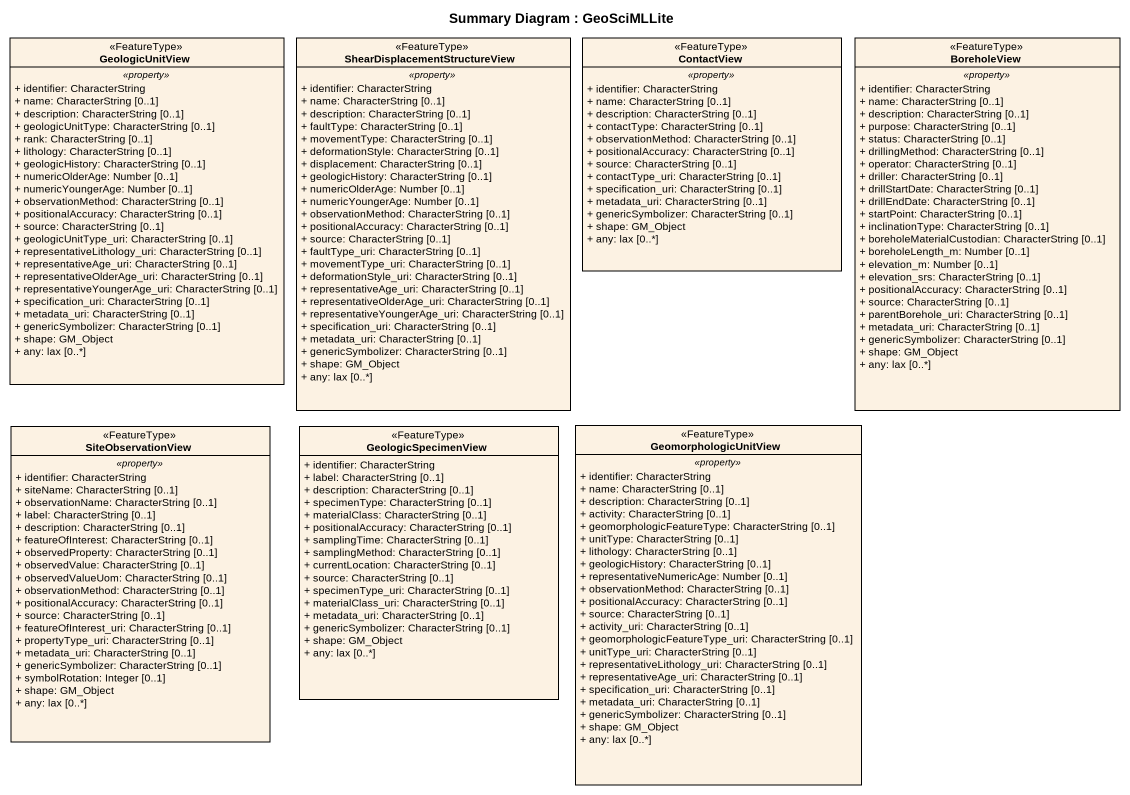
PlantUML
@startuml
title Summary Diagram : GeoSciMLLite
hide circle
hide empty members
skinparam classAttributeIconSize 0
class GeologicUnitView <<FeatureType>> #FCF2E3 {
  .. <<property>> ..
  + identifier: CharacterString
  + name: CharacterString [0..1]
  + description: CharacterString [0..1]
  + geologicUnitType: CharacterString [0..1]
  + rank: CharacterString [0..1]
  + lithology: CharacterString [0..1]
  + geologicHistory: CharacterString [0..1]
  + numericOlderAge: Number [0..1]
  + numericYoungerAge: Number [0..1]
  + observationMethod: CharacterString [0..1]
  + positionalAccuracy: CharacterString [0..1]
  + source: CharacterString [0..1]
  + geologicUnitType_uri: CharacterString [0..1]
  + representativeLithology_uri: CharacterString [0..1]
  + representativeAge_uri: CharacterString [0..1]
  + representativeOlderAge_uri: CharacterString [0..1]
  + representativeYoungerAge_uri: CharacterString [0..1]
  + specification_uri: CharacterString [0..1]
  + metadata_uri: CharacterString [0..1]
  + genericSymbolizer: CharacterString [0..1]
  + shape: GM_Object
  + any: lax [0..*]
}
class "ShearDisplacementStructureView" as ShearDisplacementStructureVi <<FeatureType>> #FCF2E3 {
  .. <<property>> ..
  + identifier: CharacterString
  + name: CharacterString [0..1]
  + description: CharacterString [0..1]
  + faultType: CharacterString [0..1]
  + movementType: CharacterString [0..1]
  + deformationStyle: CharacterString [0..1]
  + displacement: CharacterString [0..1]
  + geologicHistory: CharacterString [0..1]
  + numericOlderAge: Number [0..1]
  + numericYoungerAge: Number [0..1]
  + observationMethod: CharacterString [0..1]
  + positionalAccuracy: CharacterString [0..1]
  + source: CharacterString [0..1]
  + faultType_uri: CharacterString [0..1]
  + movementType_uri: CharacterString [0..1]
  + deformationStyle_uri: CharacterString [0..1]
  + representativeAge_uri: CharacterString [0..1]
  + representativeOlderAge_uri: CharacterString [0..1]
  + representativeYoungerAge_uri: CharacterString [0..1]
  + specification_uri: CharacterString [0..1]
  + metadata_uri: CharacterString [0..1]
  + genericSymbolizer: CharacterString [0..1]
  + shape: GM_Object
  + any: lax [0..*]
}
class ContactView <<FeatureType>> #FCF2E3 {
  .. <<property>> ..
  + identifier: CharacterString
  + name: CharacterString [0..1]
  + description: CharacterString [0..1]
  + contactType: CharacterString [0..1]
  + observationMethod: CharacterString [0..1]
  + positionalAccuracy: CharacterString [0..1]
  + source: CharacterString [0..1]
  + contactType_uri: CharacterString [0..1]
  + specification_uri: CharacterString [0..1]
  + metadata_uri: CharacterString [0..1]
  + genericSymbolizer: CharacterString [0..1]
  + shape: GM_Object
  + any: lax [0..*]
}
class BoreholeView <<FeatureType>> #FCF2E3 {
  .. <<property>> ..
  + identifier: CharacterString
  + name: CharacterString [0..1]
  + description: CharacterString [0..1]
  + purpose: CharacterString [0..1]
  + status: CharacterString [0..1]
  + drillingMethod: CharacterString [0..1]
  + operator: CharacterString [0..1]
  + driller: CharacterString [0..1]
  + drillStartDate: CharacterString [0..1]
  + drillEndDate: CharacterString [0..1]
  + startPoint: CharacterString [0..1]
  + inclinationType: CharacterString [0..1]
  + boreholeMaterialCustodian: CharacterString [0..1]
  + boreholeLength_m: Number [0..1]
  + elevation_m: Number [0..1]
  + elevation_srs: CharacterString [0..1]
  + positionalAccuracy: CharacterString [0..1]
  + source: CharacterString [0..1]
  + parentBorehole_uri: CharacterString [0..1]
  + metadata_uri: CharacterString [0..1]
  + genericSymbolizer: CharacterString [0..1]
  + shape: GM_Object
  + any: lax [0..*]
}
class SiteObservationView <<FeatureType>> #FCF2E3 {
  .. <<property>> ..
  + identifier: CharacterString
  + siteName: CharacterString [0..1]
  + observationName: CharacterString [0..1]
  + label: CharacterString [0..1]
  + description: CharacterString [0..1]
  + featureOfInterest: CharacterString [0..1]
  + observedProperty: CharacterString [0..1]
  + observedValue: CharacterString [0..1]
  + observedValueUom: CharacterString [0..1]
  + observationMethod: CharacterString [0..1]
  + positionalAccuracy: CharacterString [0..1]
  + source: CharacterString [0..1]
  + featureOfInterest_uri: CharacterString [0..1]
  + propertyType_uri: CharacterString [0..1]
  + metadata_uri: CharacterString [0..1]
  + genericSymbolizer: CharacterString [0..1]
  + symbolRotation: Integer [0..1]
  + shape: GM_Object
  + any: lax [0..*]
}
class GeologicSpecimenView <<FeatureType>> #FCF2E3 {
  + identifier: CharacterString
  + label: CharacterString [0..1]
  + description: CharacterString [0..1]
  + specimenType: CharacterString [0..1]
  + materialClass: CharacterString [0..1]
  + positionalAccuracy: CharacterString [0..1]
  + samplingTime: CharacterString [0..1]
  + samplingMethod: CharacterString [0..1]
  + currentLocation: CharacterString [0..1]
  + source: CharacterString [0..1]
  + specimenType_uri: CharacterString [0..1]
  + materialClass_uri: CharacterString [0..1]
  + metadata_uri: CharacterString [0..1]
  + genericSymbolizer: CharacterString [0..1]
  + shape: GM_Object
  + any: lax [0..*]
}
class GeomorphologicUnitView <<FeatureType>> #FCF2E3 {
  .. <<property>> ..
  + identifier: CharacterString
  + name: CharacterString [0..1]
  + description: CharacterString [0..1]
  + activity: CharacterString [0..1]
  + geomorphologicFeatureType: CharacterString [0..1]
  + unitType: CharacterString [0..1]
  + lithology: CharacterString [0..1]
  + geologicHistory: CharacterString [0..1]
  + representativeNumericAge: Number [0..1]
  + observationMethod: CharacterString [0..1]
  + positionalAccuracy: CharacterString [0..1]
  + source: CharacterString [0..1]
  + activity_uri: CharacterString [0..1]
  + geomorphologicFeatureType_uri: CharacterString [0..1]
  + unitType_uri: CharacterString [0..1]
  + representativeLithology_uri: CharacterString [0..1]
  + representativeAge_uri: CharacterString [0..1]
  + specification_uri: CharacterString [0..1]
  + metadata_uri: CharacterString [0..1]
  + genericSymbolizer: CharacterString [0..1]
  + shape: GM_Object
  + any: lax [0..*]
}
@enduml
